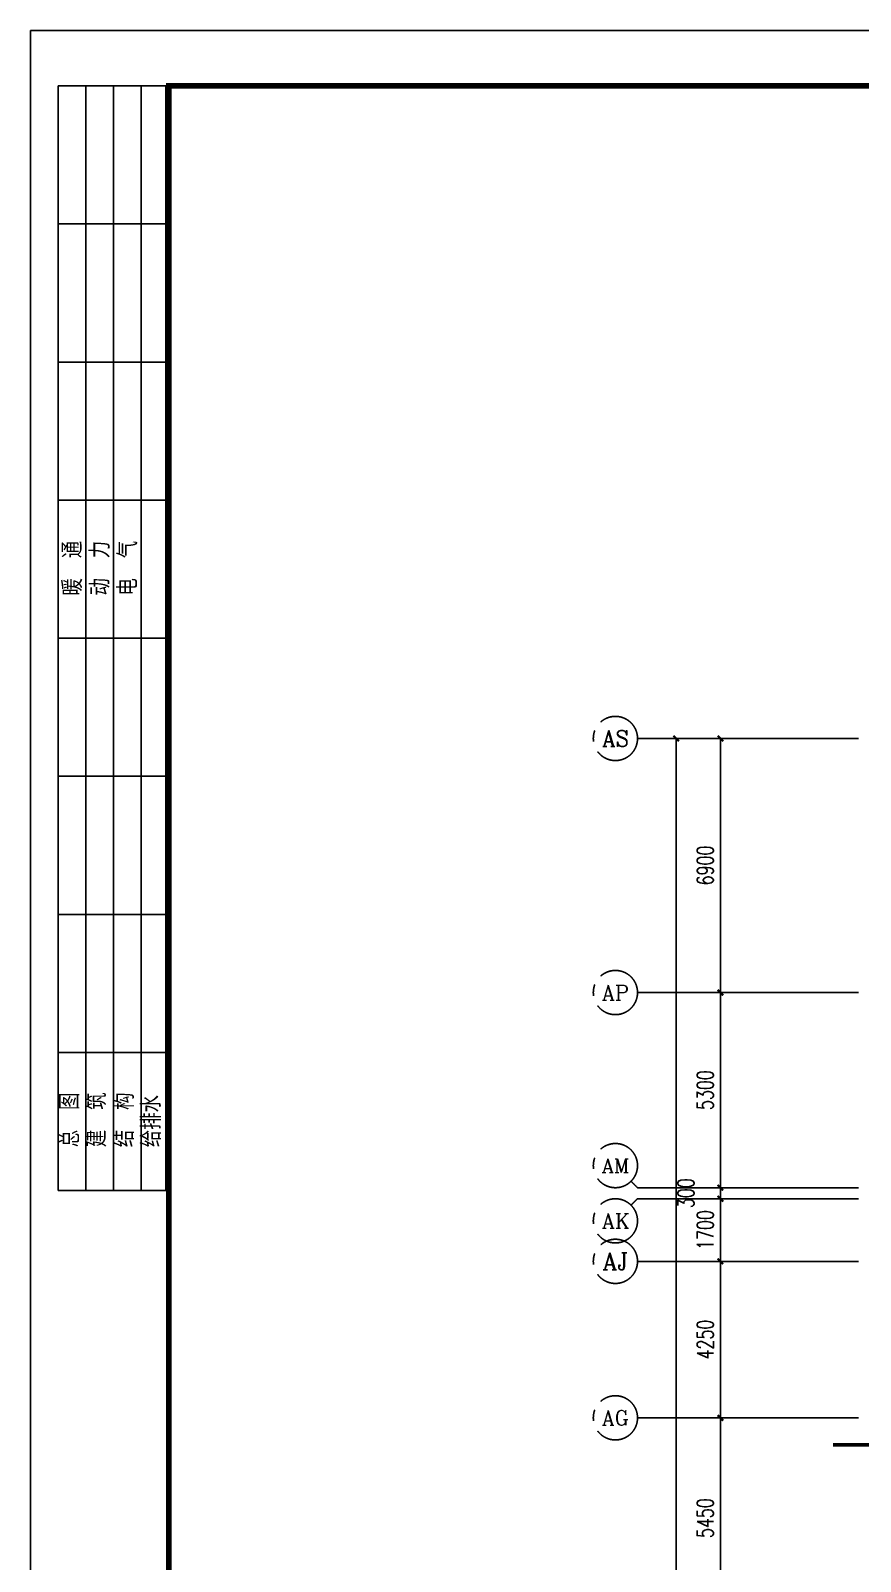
# Model space of a CAD drawing. Extents: x 1241380 to 1952554, y 1012187 to 1766051.
# Drawn here: x 1546439 to 1568965, y 1270773 to 1312345 of the extents above; entities that cross this region are included whole.
import ezdxf
from ezdxf.enums import TextEntityAlignment as Align

# ---------------------------------------------------------------- set-up
doc = ezdxf.new("R2010")
doc.units = 0
doc.linetypes.add('CENTER', pattern=[2, 1.25, -0.25, 0.25, -0.25])
for name, color, linetype in [('1-建筑底图', 8, 'Continuous'), ('AXIS', 251, 'CENTER'), ('AXIS_TEXT', 7, 'Continuous'), ('BTTK', 7, 'Continuous'), ('PUB_TITLE', 7, 'Continuous'), ('WALL', 2, 'Continuous')]:
    doc.layers.add(name, color=color, linetype=linetype)
doc.styles.add('_TCH_AXIS', font='COMPLEX', dxfattribs={"bigfont": 'GBCBIG'})
doc.styles.add('_TCH_DIM_T3', font='SIMPLEX', dxfattribs={"width": 0.705882, "bigfont": 'GBCBIG'})
doc.styles.add('COMPLEX', font='COMPLEX')
doc.styles.add('HZ(TK)', font='geniso.shx', dxfattribs={"width": 0.9, "bigfont": 'hztxt.shx'})
doc.styles.get("Standard").update_dxf_attribs({"font": 'gbeitc.shx', "bigfont": 'gbcbig.shx'})
doc.linetypes.add('JIEDI', pattern='A,1.25,-0.25,0.25,-0.25,0.625,["/",Standard,S=0.6,R=0,X=0,Y=-0.3],0.625,-0.25,0.25,-0.25', length=4)
doc.dimstyles.new('_TCH_ARCH&&150', dxfattribs={"dimtxt": 446.25, "dimasz": 150, "dimexe": 375, "dimexo": 450, "dimgap": 189.375, "dimtad": 1, "dimdec": 0, "dimzin": 0, "dimdsep": 46, "dimtxsty": '_TCH_DIM_T3', "dimblk": 'ARCHTICK', "dimcen": 0.09, "dimclrt": 7, "dimazin": 2, "dimtfac": 1, "dimtdec": 0, "dimtix": 1, "dimtmove": 2, "dimatfit": 3, "dimfxl": 1, "dimtolj": 1, "dimtzin": 0, "dimarcsym": 0})

# ---------------------------------------------------------------- blocks, each defined once
blk = doc.blocks.new('_AXISO')
blk.add_circle((0, 0), 0.5)
at = {"layer": 'AXIS_TEXT', "style": 'COMPLEX', "width": 1.041667}
blk.add_attdef('A', text='', height=0.56, dxfattribs=at).set_placement((-0.25, -0.28), (0.25, -0.28), align=Align.FIT)
blk = doc.blocks.new('_ArchTick')
at = {"color": 0, "linetype": 'ByBlock', "const_width": 0.4}
blk.add_lwpolyline([(-0.5, -0.5), (0.5, 0.5)], dxfattribs=at)
blk = doc.blocks.new('*D137')
at = {"layer": 'AXIS', "color": 0, "lineweight": -2, "transparency": 16777216}
for p, q in [((924408, 863592), (919533, 863592)), ((919908, 773292), (919908, 863592)), ((924408, 773292), (919533, 773292))]:
    blk.add_line(p, q, dxfattribs=at)
at = {"layer": 'Defpoints', "color": 0}
for p in [(919908, 863592), (924858, 863592), (924858, 773292)]:
    blk.add_point(p, dxfattribs=at)
at = {"layer": 'AXIS', "color": 0, "lineweight": -2, "transparency": 16777216, "xscale": 150, "yscale": 150, "zscale": 150}
for p, rotation in [((919908, 863592), 90), ((919908, 773292), 270)]:
    blk.add_blockref('_ArchTick', p, dxfattribs=dict(at, rotation=rotation))
at = {"layer": 'AXIS', "color": 7, "transparency": 16777216, "insert": (919496, 818442), "char_height": 446.2, "attachment_point": 5, "rotation": 90, "style": '_TCH_DIM_T3'}
blk.add_mtext('\\A1;90300', dxfattribs=at)
blk = doc.blocks.new('*D128')
at = {"layer": 'AXIS', "color": 0, "lineweight": -2, "transparency": 16777216}
for p, q in [((924408, 845142), (920733, 845142)), ((921108, 839692), (921108, 845142)), ((924408, 839692), (920733, 839692))]:
    blk.add_line(p, q, dxfattribs=at)
at = {"layer": 'Defpoints', "color": 0}
for p in [(921108, 845142), (924858, 845142), (924858, 839692)]:
    blk.add_point(p, dxfattribs=at)
at = {"layer": 'AXIS', "color": 0, "lineweight": -2, "transparency": 16777216, "xscale": 150, "yscale": 150, "zscale": 150}
for p, rotation in [((921108, 845142), 90), ((921108, 839692), 270)]:
    blk.add_blockref('_ArchTick', p, dxfattribs=dict(at, rotation=rotation))
at = {"layer": 'AXIS', "color": 7, "transparency": 16777216, "insert": (920696, 842417), "char_height": 446.2, "attachment_point": 5, "rotation": 90, "style": '_TCH_DIM_T3'}
blk.add_mtext('\\A1;5450', dxfattribs=at)
blk = doc.blocks.new('*D129')
at = {"layer": 'AXIS', "color": 0, "lineweight": -2, "transparency": 16777216}
for p, q in [((924408, 849392), (920733, 849392)), ((921108, 845142), (921108, 849392)), ((924408, 845142), (920733, 845142))]:
    blk.add_line(p, q, dxfattribs=at)
at = {"layer": 'Defpoints', "color": 0}
for p in [(921108, 849392), (924858, 849392), (924858, 845142)]:
    blk.add_point(p, dxfattribs=at)
at = {"layer": 'AXIS', "color": 0, "lineweight": -2, "transparency": 16777216, "xscale": 150, "yscale": 150, "zscale": 150}
for p, rotation in [((921108, 849392), 90), ((921108, 845142), 270)]:
    blk.add_blockref('_ArchTick', p, dxfattribs=dict(at, rotation=rotation))
at = {"layer": 'AXIS', "color": 7, "transparency": 16777216, "insert": (920696, 847267), "char_height": 446.2, "attachment_point": 5, "rotation": 90, "style": '_TCH_DIM_T3'}
blk.add_mtext('\\A1;4250', dxfattribs=at)
blk = doc.blocks.new('*D130')
at = {"layer": 'AXIS', "color": 0, "lineweight": -2, "transparency": 16777216}
for p, q in [((924408, 851092), (920733, 851092)), ((921108, 849392), (921108, 851092)), ((924408, 849392), (920733, 849392))]:
    blk.add_line(p, q, dxfattribs=at)
at = {"layer": 'Defpoints', "color": 0}
for p in [(921108, 851092), (924858, 851092), (924858, 849392)]:
    blk.add_point(p, dxfattribs=at)
at = {"layer": 'AXIS', "color": 0, "lineweight": -2, "transparency": 16777216, "xscale": 150, "yscale": 150, "zscale": 150}
for p, rotation in [((921108, 851092), 90), ((921108, 849392), 270)]:
    blk.add_blockref('_ArchTick', p, dxfattribs=dict(at, rotation=rotation))
at = {"layer": 'AXIS', "color": 7, "transparency": 16777216, "insert": (920696, 850242), "char_height": 446.2, "attachment_point": 5, "rotation": 90, "style": '_TCH_DIM_T3'}
blk.add_mtext('\\A1;1700', dxfattribs=at)
blk = doc.blocks.new('*D131')
at = {"layer": 'AXIS', "color": 0, "lineweight": -2, "transparency": 16777216}
for p, q in [((921108, 851392), (921108, 851542)), ((924408, 851392), (920733, 851392)), ((924408, 851092), (920733, 851092)), ((921108, 851092), (921108, 851392)), ((921108, 851092), (921108, 850942))]:
    blk.add_line(p, q, dxfattribs=at)
at = {"layer": 'Defpoints', "color": 0}
for p in [(921108, 851392), (924858, 851392), (924858, 851092)]:
    blk.add_point(p, dxfattribs=at)
at = {"layer": 'AXIS', "color": 0, "lineweight": -2, "transparency": 16777216, "xscale": 150, "yscale": 150, "zscale": 150}
for p, rotation in [((921108, 851392), 270), ((921108, 851092), 90)]:
    blk.add_blockref('_ArchTick', p, dxfattribs=dict(at, rotation=rotation))
at = {"layer": 'AXIS', "color": 7, "transparency": 16777216, "insert": (920171, 851242), "char_height": 446.2, "attachment_point": 5, "rotation": 90, "style": '_TCH_DIM_T3'}
blk.add_mtext('\\A1;300', dxfattribs=at)
blk = doc.blocks.new('*D132')
at = {"layer": 'AXIS', "color": 0, "lineweight": -2, "transparency": 16777216}
for p, q in [((924408, 856692), (920733, 856692)), ((921108, 851392), (921108, 856692)), ((924408, 851392), (920733, 851392))]:
    blk.add_line(p, q, dxfattribs=at)
at = {"layer": 'Defpoints', "color": 0}
for p in [(921108, 856692), (924858, 856692), (924858, 851392)]:
    blk.add_point(p, dxfattribs=at)
at = {"layer": 'AXIS', "color": 0, "lineweight": -2, "transparency": 16777216, "xscale": 150, "yscale": 150, "zscale": 150}
for p, rotation in [((921108, 856692), 90), ((921108, 851392), 270)]:
    blk.add_blockref('_ArchTick', p, dxfattribs=dict(at, rotation=rotation))
at = {"layer": 'AXIS', "color": 7, "transparency": 16777216, "insert": (920696, 854042), "char_height": 446.2, "attachment_point": 5, "rotation": 90, "style": '_TCH_DIM_T3'}
blk.add_mtext('\\A1;5300', dxfattribs=at)
blk = doc.blocks.new('*D133')
at = {"layer": 'AXIS', "color": 0, "lineweight": -2, "transparency": 16777216}
for p, q in [((924408, 863592), (920733, 863592)), ((921108, 856692), (921108, 863592)), ((924408, 856692), (920733, 856692))]:
    blk.add_line(p, q, dxfattribs=at)
at = {"layer": 'Defpoints', "color": 0}
for p in [(921108, 863592), (924858, 863592), (924858, 856692)]:
    blk.add_point(p, dxfattribs=at)
at = {"layer": 'AXIS', "color": 0, "lineweight": -2, "transparency": 16777216, "xscale": 150, "yscale": 150, "zscale": 150}
for p, rotation in [((921108, 863592), 90), ((921108, 856692), 270)]:
    blk.add_blockref('_ArchTick', p, dxfattribs=dict(at, rotation=rotation))
at = {"layer": 'AXIS', "color": 7, "transparency": 16777216, "insert": (920696, 860142), "char_height": 446.2, "attachment_point": 5, "rotation": 90, "style": '_TCH_DIM_T3'}
blk.add_mtext('\\A1;6900', dxfattribs=at)
blk = doc.blocks.new('vhtemplate_2020年新竖式图框_A0')
at = {"layer": 'PUB_TITLE'}
for p, q in [((5, 631), (5, 831)), ((5, 831), (25, 831)), ((10, 831), (10, 631)), ((15, 831), (15, 631)), ((20, 831), (20, 631)), ((24.5, 831), (24.5, 631)), ((25, 831), (25, 631)), ((25, 806), (5, 806)), ((25, 781), (5, 781)), ((25, 756), (5, 756)), ((25, 731), (5, 731)), ((25, 706), (5, 706)), ((25, 681), (5, 681)), ((25, 656), (5, 656)), ((25, 631), (5, 631))]:
    blk.add_line(p, q, dxfattribs=at)
at = {"layer": 'PUB_TITLE', "color": 7}
blk.add_lwpolyline([(0, 0), (1189, 0), (1189, 841), (0, 841)], close=True, dxfattribs=at)
at = {"layer": 'PUB_TITLE', "const_width": 1}
blk.add_lwpolyline([(25, 10), (1179, 10), (1179, 831), (25, 831)], close=True, dxfattribs=at)
at = {"layer": 'BTTK', "color": 4, "style": 'HZ(TK)', "width": 0.9}
for tag, p in [('合作单位', (1144, 743.5)), ('建设单位', (1144, 209.5)), ('工程名称', (1144, 176.5)), ('子项名称', (1154, 160)), ('图纸名称', (1144, 141))]:
    blk.add_attdef(tag, text='', height=3.5, dxfattribs=at).set_placement(p, align=Align.MIDDLE_CENTER)
for tag, p in [('注册证书号', (1156.5, 309.01)), ('注册印章号', (1156.5, 301.01)), ('设计号', (1154, 193)), ('图别', (1137.75, 34)), ('图号', (1170.25, 34)), ('版本号', (1137.75, 26)), ('日期', (1170.25, 26))]:
    blk.add_attdef(tag, text='', height=3.5, dxfattribs=at).set_placement(p, align=Align.MIDDLE)
at = {"layer": 'PUB_TITLE', "style": 'HZ(TK)', "width": 0.9}
for s, p in [('暖  通', (9.32, 738.72)), ('动  力', (14.32, 738.72)), ('电  气', (19.32, 738.72)), ('建  筑', (13.7, 638.84)), ('结  构', (18.7, 638.84)), ('总  图', (8.82, 638.84)), ('给排水', (23.57, 638.84))]:
    blk.add_text(s, height=3.5, rotation=90, dxfattribs=at).set_placement(p)
blk = doc.blocks.new('ERT')
at = {"layer": 'AXIS'}
for p, q in [((924858.2, 863592.1), (918858.2, 863592.1)), ((924858.2, 856692.1), (918858.2, 856692.1)), ((918682.5, 851567.8), (918858.2, 851392.1)), ((918682.5, 850916.3), (918858.2, 851092.1)), ((924858.2, 851392.1), (918858.2, 851392.1)), ((924858.2, 851092.1), (918858.2, 851092.1)), ((924858.2, 849392.1), (918858.2, 849392.1)), ((924858.2, 845142.1), (918858.2, 845142.1))]:
    blk.add_line(p, q, dxfattribs=at)
ref = blk.add_blockref('_AXISO', (918258.2, 863592.1), dxfattribs=dict(at, xscale=1200, yscale=1200, zscale=1200))
ref.add_attrib('A', 'AS', dxfattribs={"layer": 'AXIS_TEXT', "height": 432.18, "style": '_TCH_AXIS'}).set_placement((917898.1, 863376), (918618.3, 863376), align=Align.FIT)
ref = blk.add_blockref('_AXISO', (918258.2, 856692.1), dxfattribs=dict(at, xscale=1200, yscale=1200, zscale=1200))
ref.add_attrib('A', 'AP', dxfattribs={"layer": 'AXIS_TEXT', "height": 406.3, "style": '_TCH_AXIS'}).set_placement((917890.6, 856488.9), (918625.8, 856488.9), align=Align.FIT)
ref = blk.add_blockref('_AXISO', (918258.2, 851992.1), dxfattribs=dict(at, xscale=1200, yscale=1200, zscale=1200))
ref.add_attrib('A', 'AM', dxfattribs={"layer": 'AXIS_TEXT', "height": 375.66, "style": '_TCH_AXIS'}).set_placement((917882.5, 851804.2), (918633.9, 851804.2), align=Align.FIT)
ref = blk.add_blockref('_AXISO', (918258.2, 850492.1), dxfattribs=dict(at, xscale=1200, yscale=1200, zscale=1200))
ref.add_attrib('A', 'AK', dxfattribs={"layer": 'AXIS_TEXT', "height": 390.46, "style": '_TCH_AXIS'}).set_placement((917886.3, 850296.8), (918630.1, 850296.8), align=Align.FIT)
ref = blk.add_blockref('_AXISO', (918258.2, 849392.1), dxfattribs=dict(at, xscale=1200, yscale=1200, zscale=1200))
ref.add_attrib('A', 'AJ', dxfattribs={"layer": 'AXIS_TEXT', "height": 460.87, "style": '_TCH_AXIS'}).set_placement((917907.1, 849161.6), (918609.3, 849161.6), align=Align.FIT)
ref = blk.add_blockref('_AXISO', (918258.2, 845142.1), dxfattribs=dict(at, xscale=1200, yscale=1200, zscale=1200))
ref.add_attrib('A', 'AG', dxfattribs={"layer": 'AXIS_TEXT', "height": 398.24, "style": '_TCH_AXIS'}).set_placement((917888.4, 844943), (918628, 844943), align=Align.FIT)
for p1, p2, distance, picture, middle in [((924858.2, 773292.1), (924858.2, 863592.1), 4950, '*D137', (919495.7, 818442.1)), ((924858.2, 856692.1), (924858.2, 863592.1), 3750, '*D133', (920695.7, 860142.1)), ((924858.2, 851392.1), (924858.2, 856692.1), 3750, '*D132', (920695.7, 854042.1)), ((924858.2, 849392.1), (924858.2, 851092.1), 3750, '*D130', (920695.7, 850242.1)), ((924858.2, 845142.1), (924858.2, 849392.1), 3750, '*D129', (920695.7, 847267.1)), ((924858.2, 839692.1), (924858.2, 845142.1), 3750, '*D128', (920695.7, 842417.1))]:
    dim = blk.add_aligned_dim(p1=p1, p2=p2, distance=distance, dimstyle='_TCH_ARCH&&150', dxfattribs=at)
    dim.commit()
    dim.dimension.update_dxf_attribs({"geometry": picture, "text_midpoint": middle})
dim = blk.add_linear_dim(base=(921108.2, 851392.1), p1=(924858.2, 851092.1), p2=(924858.2, 851392.1), angle=90, dimstyle='_TCH_ARCH&&150', dxfattribs=at)
dim.commit()
dim.dimension.update_dxf_attribs({"geometry": '*D131', "text_midpoint": (920170.7, 851242.1), "dimtype": 161})
blk = doc.blocks.new('1-一层建筑底图')
at = {"layer": '1-建筑底图', "color": 8, "ltscale": 3, "const_width": 100}
blk.add_lwpolyline([(-2546, 71265), (72950, 71265), (72950, 19335), (1829, 19335)], dxfattribs=at)
at = {"layer": '1-建筑底图', "color": 8}
blk.add_blockref('ERT', (-926708, -773142), dxfattribs=at)

msp = doc.modelspace()

# ---------------------------------------------------------------- block references
at = {"layer": '1-建筑底图', "linetype": 'JIEDI'}
msp.add_blockref('1-一层建筑底图', (1570765, 1202671.1), dxfattribs=at)
at = {"layer": 'WALL', "xscale": 150, "yscale": 150, "zscale": 150}
msp.add_blockref('vhtemplate_2020年新竖式图框_A0', (1546439.2, 1186194.8), dxfattribs=at)

doc.saveas('drawing.dxf')
